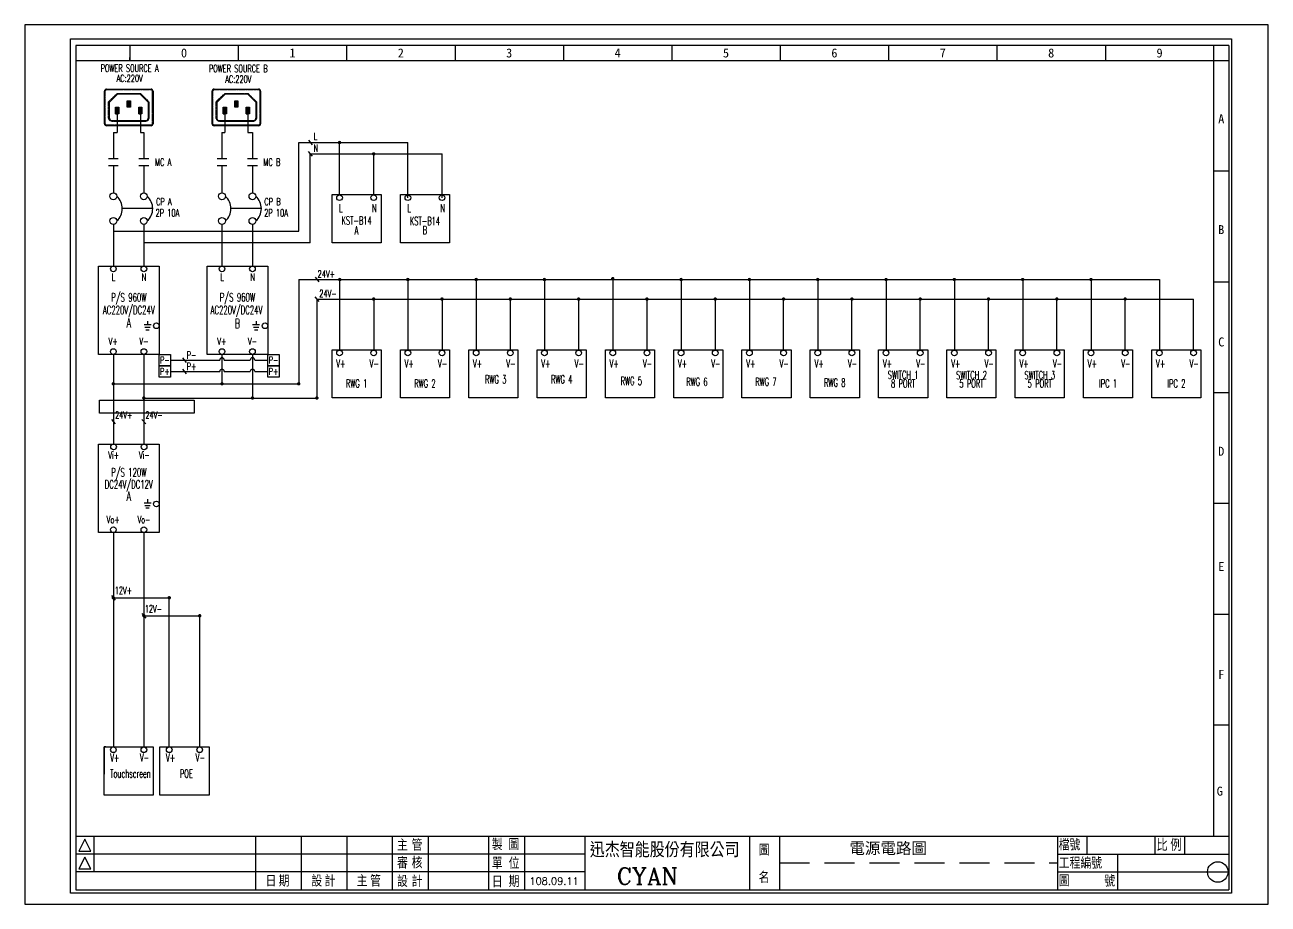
# Model space of a CAD drawing. Extents: x -276 to 10601, y -180 to 3883.
# Drawn here: x 5142 to 10601, y 22 to 3883 of the extents above; entities that cross this region are included whole.
import ezdxf
from ezdxf.enums import TextEntityAlignment as Align

# ---------------------------------------------------------------- set-up
doc = ezdxf.new("R2010")
doc.units = 0
doc.header["$LTSCALE"] = 10
doc.header["$MEASUREMENT"] = 0
doc.linetypes.add('DASH1', pattern=[1.5, 1, -0.5])
doc.linetypes.add('PHANTOM', pattern=[1.27, 0.635, -0.127, 0.127, -0.127, 0.127, -0.127])
doc.layers.get('0').update_dxf_attribs({"linetype": 'CONTINUOUS'})
for name, color, linetype in [('075KW40IMRV50U03AFO80B4B5', 7, 'CONTINUOUS'), ('TEXT', 2, 'CONTINUOUS'), ('箱體圖', 7, 'CONTINUOUS')]:
    doc.layers.add(name, color=color, linetype=linetype)
doc.styles.add('CHINA', font='ROMANC.SHX', dxfattribs={"width": 0.8, "bigfont": 'stsl.shx'})
doc.styles.add('chineset', font='ds1.shx', dxfattribs={"bigfont": 'chineset.shx'})
doc.styles.add('DAYUMP', font='COMPLEX', dxfattribs={"bigfont": 'LMP.SHX'})
doc.styles.add('T2', font='simplex', dxfattribs={"bigfont": 'stsl'})

# ---------------------------------------------------------------- blocks, each defined once
blk = doc.blocks.new('PA30')
at = {"color": 7}
for p, q in [((400.71, 287.67), (16.08, 287.67)), ((16.08, 287.67), (16.08, 5.95)), ((34.06, 287.67), (34.06, 282.68)), ((70.23, 287.67), (70.23, 282.68)), ((106.39, 287.67), (106.39, 282.68)), ((142.56, 287.67), (142.56, 282.68)), ((178.72, 287.67), (178.72, 282.68)), ((214.89, 287.67), (214.89, 282.68)), ((251.05, 287.67), (251.05, 282.68)), ((287.22, 287.67), (287.22, 282.68)), ((323.38, 287.67), (323.38, 282.68)), ((359.55, 287.67), (359.55, 282.68)), ((395.71, 23.93), (395.71, 287.67)), ((400.71, 287.67), (400.71, 5.95)), ((16.08, 282.68), (400.71, 282.68)), ((34.06, 282.68), (34.06, 283.68)), ((400.71, 245.71), (395.71, 245.71)), ((400.71, 208.75), (395.71, 208.75)), ((400.71, 171.79), (395.71, 171.79)), ((400.71, 134.82), (395.71, 134.82)), ((400.71, 97.86), (395.71, 97.86)), ((400.71, 60.89), (395.71, 60.89)), ((16.08, 23.93), (400.71, 23.93)), ((22.08, 23.93), (22.08, 11.94)), ((76.02, 23.93), (76.02, 5.95)), ((91.21, 23.93), (91.21, 5.95)), ((106.41, 23.93), (106.41, 5.95)), ((121.61, 23.93), (121.61, 5.95)), ((133.57, 23.93), (133.57, 5.95)), ((153.76, 23.93), (153.76, 5.95)), ((165.73, 23.93), (165.73, 5.95)), ((185.92, 23.93), (185.92, 5.95)), ((240.86, 23.93), (240.86, 5.95)), ((250.85, 23.93), (250.85, 5.95)), ((343.6, 23.93), (343.6, 5.95)), ((353.32, 23.93), (353.32, 17.93)), ((376.19, 17.93), (376.19, 23.93)), ((385.91, 23.93), (385.91, 17.93)), ((185.92, 17.93), (16.08, 17.93)), ((343.6, 17.93), (400.71, 17.93)), ((363.58, 17.93), (363.58, 5.95)), ((185.92, 11.94), (16.08, 11.94)), ((343.6, 11.94), (400.71, 11.94)), ((16.08, 5.95), (400.71, 5.95)), ((185.92, 5.95), (188.66, 5.95))]:
    blk.add_line(p, q, dxfattribs=at)
at = {"color": 7, "linetype": 'DASH1'}
blk.add_line((250.85, 14.94), (343.6, 14.94), dxfattribs=at)
at = {"color": 7}
for points in [[(17.08, 18.93), (21.08, 18.93), (19.08, 22.93)], [(17.08, 12.94), (21.08, 12.94), (19.08, 16.94)]]:
    blk.add_lwpolyline(points, close=True, dxfattribs=at)
at = {"layer": '075KW40IMRV50U03AFO80B4B5', "color": 0}
blk.add_circle((397.05, 11.94), 3.43, dxfattribs=at)
at = {"layer": '箱體圖'}
blk.add_lwpolyline([(14.26, 289.88), (401.64, 289.88), (401.64, 4.88), (14.26, 4.88)], close=True, dxfattribs=at)
at = {"color": 7}
for s, oblique, p in [('0', 360, (52.15, 283.68)), ('1', 0, (88.31, 283.68)), ('2', 0, (124.48, 283.68)), ('3', 360, (160.64, 283.68)), ('4', 360, (196.81, 283.68))]:
    blk.add_text(s, height=3, rotation=0.0001, dxfattribs=dict(at, oblique=oblique)).set_placement(p, align=Align.CENTER)
at = {"color": 7, "width": 1}
for s, oblique, p in [('5', 360, (232.97, 283.68)), ('6', 360, (269.14, 283.68)), ('7', 0, (305.3, 283.68)), ('8', 0, (341.47, 283.68)), ('9', 0, (377.63, 283.68))]:
    blk.add_text(s, height=3, rotation=0.0001, dxfattribs=dict(at, oblique=oblique)).set_placement(p, align=Align.CENTER)
for s, oblique, p in [('A', 0, (398.21, 263.2)), ('B', 0, (398.21, 226.23)), ('C', 360, (398.21, 188.77)), ('D', 360, (398.21, 152.3)), ('E', 360, (398.21, 113.84))]:
    blk.add_text(s, height=3, rotation=0.0001, dxfattribs=dict(at, oblique=oblique)).set_placement(p, align=Align.MIDDLE)
for s, p in [('F', (398.21, 77.88)), ('G', (397.71, 38.91))]:
    blk.add_text(s, height=3, rotation=0.0001, dxfattribs=at).set_placement(p, align=Align.MIDDLE)
at = {"color": 7, "style": 'T2'}
for s, height, p in [('主', 3.8, (123.21, 19.05)), ('管', 3.8, (128.08, 19.05)), ('製', 3.8, (154.84, 19.21)), ('圖', 3.8, (160.4, 19.25)), ('審', 3.8, (123.21, 13.07)), ('核', 3.8, (128.1, 13.14)), ('單', 3.8, (154.85, 12.98)), ('位', 3.8, (160.44, 12.98)), ('設', 3.8, (94.65, 7.07)), ('計', 3.8, (128.06, 6.95)), ('日', 3.8, (154.85, 6.79)), ('期', 3.8, (160.46, 6.91)), ('108.09.11', 2.402, (167.36, 7.7))]:
    blk.add_text(s, height=height, rotation=0.0001, dxfattribs=at).set_placement(p)
at = {"color": 7, "style": 'T2', "oblique": 360, "width": 1}
for s, p in [('圖', (243.9, 17.35)), ('號', (359.21, 7.04))]:
    blk.add_text(s, height=3.8, rotation=0.0001, dxfattribs=at).set_placement(p)
at = {"color": 7, "style": 'T2', "width": 1}
for s, height, p in [('檔號', 3.796, (343.97, 19.12)), ('比', 4, (376.58, 18.95)), ('例', 4, (381.21, 18.95)), ('工程編號', 3.796, (344, 13.02)), ('名', 3.8, (243.86, 8.21)), ('圖', 3.8, (343.98, 7.12))]:
    blk.add_text(s, height=height, rotation=0.0001, dxfattribs=at).set_placement(p)
at = {"color": 7, "style": 'T2', "oblique": 360}
for s, p in [('日', (79.35, 7.07)), ('期', (83.72, 7.07)), ('計', (99.02, 7.07)), ('主', (109.75, 7.07)), ('管', (114.23, 7.07)), ('設', (123.21, 6.95))]:
    blk.add_text(s, height=3.8, rotation=0.0001, dxfattribs=at).set_placement(p)
at = {"layer": 'TEXT', "color": 7, "style": 'chineset'}
blk.add_text('迅杰智能股份有限公司', height=5, rotation=0.0001, dxfattribs=at).set_placement((187.52, 16.83))
at = {"layer": 'TEXT', "color": 7, "style": 'DAYUMP', "oblique": 360, "width": 1}
blk.add_text('CYAN', height=5.598, rotation=0.0001, dxfattribs=at).set_placement((196.54, 7.72))

msp = doc.modelspace()

# ---------------------------------------------------------------- linework, layer by layer
for p, q in [((10601.22, 3882.98), (5141.65, 3882.98)), ((5141.65, 3882.98), (5141.65, 22.28)), ((10601.22, 22.28), (10601.22, 3882.98)), ((5141.65, 22.28), (10601.22, 22.28))]:
    msp.add_line(p, q)
at = {"color": 7, "linetype": 'Continuous', "lineweight": 25}
for p, q in [((5491.34, 3448.98), (5491.34, 3591.91)), ((5500.23, 3600.8), (5695.79, 3600.8)), ((5548.15, 3578.4), (5511.61, 3542.8)), ((5546.7, 3581.95), (5548.15, 3578.4)), ((5647.87, 3578.4), (5548.15, 3578.4)), ((5590.9, 3521.51), (5590.9, 3549.95)), ((5595.32, 3545.53), (5590.9, 3549.95)), ((5590.9, 3549.95), (5605.12, 3549.95)), ((5605.12, 3549.95), (5600.7, 3545.53)), ((5605.12, 3549.95), (5605.12, 3521.51)), ((5649.32, 3581.95), (5647.87, 3578.4)), ((5684.41, 3542.8), (5647.87, 3578.4)), ((5704.68, 3591.91), (5704.68, 3448.98)), ((5963.7, 3448.98), (5963.7, 3591.91)), ((5972.59, 3600.8), (6168.15, 3600.8)), ((6020.51, 3578.4), (5983.97, 3542.8)), ((6019.06, 3581.95), (6020.51, 3578.4)), ((6120.23, 3578.4), (6020.51, 3578.4)), ((6063.26, 3521.51), (6063.26, 3549.95)), ((6067.68, 3545.53), (6063.26, 3549.95)), ((6063.26, 3549.95), (6077.48, 3549.95)), ((6077.48, 3549.95), (6073.06, 3545.53)), ((6077.48, 3549.95), (6077.48, 3521.51)), ((6121.68, 3581.95), (6120.23, 3578.4)), ((6156.77, 3542.8), (6120.23, 3578.4)), ((6177.04, 3591.91), (6177.04, 3448.98)), ((5508.06, 3544.3), (5511.61, 3542.8)), ((5511.61, 3542.8), (5511.61, 3476.71)), ((5540.06, 3493.06), (5540.06, 3521.51)), ((5540.06, 3521.51), (5544.47, 3517.09)), ((5540.06, 3521.51), (5554.28, 3521.51)), ((5540.06, 3493.06), (5544.47, 3497.48)), ((5544.47, 3517.09), (5544.47, 3497.48)), ((5549.86, 3517.09), (5544.47, 3517.09)), ((5544.47, 3497.48), (5549.86, 3497.48)), ((5549.86, 3517.09), (5554.28, 3521.51)), ((5549.86, 3497.48), (5549.86, 3517.09)), ((5549.86, 3497.48), (5554.28, 3493.06)), ((5554.28, 3521.51), (5554.28, 3493.06)), ((5595.32, 3525.93), (5590.9, 3521.51)), ((5605.12, 3521.51), (5590.9, 3521.51)), ((5595.32, 3545.53), (5595.32, 3525.93)), ((5600.7, 3545.53), (5595.32, 3545.53)), ((5595.32, 3525.93), (5600.7, 3525.93)), ((5600.7, 3525.93), (5600.7, 3545.53)), ((5605.12, 3521.51), (5600.7, 3525.93)), ((5641.74, 3493.06), (5641.74, 3521.51)), ((5641.74, 3521.51), (5646.16, 3517.09)), ((5641.74, 3521.51), (5655.97, 3521.51)), ((5641.74, 3493.06), (5646.16, 3497.48)), ((5646.16, 3517.09), (5646.16, 3497.48)), ((5651.55, 3517.09), (5646.16, 3517.09)), ((5646.16, 3497.48), (5651.55, 3497.48)), ((5651.55, 3517.09), (5655.97, 3521.51)), ((5651.55, 3497.48), (5651.55, 3517.09)), ((5651.55, 3497.48), (5655.97, 3493.06)), ((5655.97, 3521.51), (5655.97, 3493.06)), ((5684.41, 3542.8), (5687.97, 3544.3)), ((5684.41, 3476.71), (5684.41, 3542.8)), ((5980.41, 3544.3), (5983.97, 3542.8)), ((5983.97, 3542.8), (5983.97, 3476.71)), ((6012.41, 3493.06), (6012.41, 3521.51)), ((6012.41, 3521.51), (6016.83, 3517.09)), ((6012.41, 3521.51), (6026.64, 3521.51)), ((6012.41, 3493.06), (6016.83, 3497.48)), ((6016.83, 3517.09), (6016.83, 3497.48)), ((6022.22, 3517.09), (6016.83, 3517.09)), ((6016.83, 3497.48), (6022.22, 3497.48)), ((6022.22, 3517.09), (6026.64, 3521.51)), ((6022.22, 3497.48), (6022.22, 3517.09)), ((6022.22, 3497.48), (6026.64, 3493.06)), ((6026.64, 3521.51), (6026.64, 3493.06)), ((6067.68, 3525.93), (6063.26, 3521.51)), ((6077.48, 3521.51), (6063.26, 3521.51)), ((6067.68, 3545.53), (6067.68, 3525.93)), ((6073.06, 3545.53), (6067.68, 3545.53)), ((6067.68, 3525.93), (6073.06, 3525.93)), ((6073.06, 3525.93), (6073.06, 3545.53)), ((6077.48, 3521.51), (6073.06, 3525.93)), ((6114.1, 3493.06), (6114.1, 3521.51)), ((6114.1, 3521.51), (6118.52, 3517.09)), ((6114.1, 3521.51), (6128.33, 3521.51)), ((6114.1, 3493.06), (6118.52, 3497.48)), ((6118.52, 3517.09), (6118.52, 3497.48)), ((6123.91, 3517.09), (6118.52, 3517.09)), ((6118.52, 3497.48), (6123.91, 3497.48)), ((6123.91, 3517.09), (6128.33, 3521.51)), ((6123.91, 3497.48), (6123.91, 3517.09)), ((6123.91, 3497.48), (6128.33, 3493.06)), ((6128.33, 3521.51), (6128.33, 3493.06)), ((6156.77, 3542.8), (6160.33, 3544.3)), ((6156.77, 3476.71), (6156.77, 3542.8)), ((5695.79, 3440.09), (5500.23, 3440.09)), ((5525.83, 3462.49), (5670.19, 3462.49)), ((5554.28, 3493.06), (5540.06, 3493.06)), ((5655.97, 3493.06), (5641.74, 3493.06)), ((6168.15, 3440.09), (5972.59, 3440.09)), ((5998.19, 3462.49), (6142.55, 3462.49)), ((6026.64, 3493.06), (6012.41, 3493.06)), ((6128.33, 3493.06), (6114.1, 3493.06))]:
    msp.add_line(p, q, dxfattribs=at)
at = {"color": 8, "linetype": 'PHANTOM', "lineweight": 18}
for p, q in [((5491.34, 3591.91), (5494.9, 3591.91)), ((5494.9, 3591.91), (5494.9, 3448.98)), ((5500.23, 3600.8), (5500.23, 3597.24)), ((5695.79, 3597.24), (5500.23, 3597.24)), ((5508.06, 3544.3), (5546.7, 3581.95)), ((5546.7, 3581.95), (5649.32, 3581.95)), ((5649.32, 3581.95), (5687.97, 3544.3)), ((5695.79, 3597.24), (5695.79, 3600.8)), ((5701.12, 3448.98), (5701.12, 3591.91)), ((5701.12, 3591.91), (5704.68, 3591.91)), ((5963.7, 3591.91), (5967.26, 3591.91)), ((5967.26, 3591.91), (5967.26, 3448.98)), ((5972.59, 3600.8), (5972.59, 3597.24)), ((6168.15, 3597.24), (5972.59, 3597.24)), ((5980.41, 3544.3), (6019.06, 3581.95)), ((6019.06, 3581.95), (6121.68, 3581.95)), ((6121.68, 3581.95), (6160.33, 3544.3)), ((6168.15, 3597.24), (6168.15, 3600.8)), ((6173.48, 3448.98), (6173.48, 3591.91)), ((6173.48, 3591.91), (6177.04, 3591.91)), ((5508.06, 3476.71), (5508.06, 3544.3)), ((5687.97, 3544.3), (5687.97, 3476.71)), ((5980.41, 3476.71), (5980.41, 3544.3)), ((6160.33, 3544.3), (6160.33, 3476.71)), ((5491.34, 3448.98), (5494.9, 3448.98)), ((5500.23, 3440.09), (5500.23, 3443.64)), ((5500.23, 3443.64), (5695.79, 3443.64)), ((5508.06, 3476.71), (5511.61, 3476.71)), ((5525.83, 3462.49), (5525.83, 3458.93)), ((5670.19, 3458.93), (5525.83, 3458.93)), ((5670.19, 3462.49), (5670.19, 3458.93)), ((5684.41, 3476.71), (5687.97, 3476.71)), ((5695.79, 3443.64), (5695.79, 3440.09)), ((5701.12, 3448.98), (5704.68, 3448.98)), ((5963.7, 3448.98), (5967.26, 3448.98)), ((5972.59, 3440.09), (5972.59, 3443.64)), ((5972.59, 3443.64), (6168.15, 3443.64)), ((5980.41, 3476.71), (5983.97, 3476.71)), ((5998.19, 3462.49), (5998.19, 3458.93)), ((6142.55, 3458.93), (5998.19, 3458.93)), ((6142.55, 3462.49), (6142.55, 3458.93)), ((6156.77, 3476.71), (6160.33, 3476.71)), ((6168.15, 3443.64), (6168.15, 3440.09)), ((6173.48, 3448.98), (6177.04, 3448.98))]:
    msp.add_line(p, q, dxfattribs=at)
at = {"ltscale": 0.5}
for p, q in [((5540.06, 3493.06), (5547.16, 3493.06)), ((5540.06, 3493.06), (5547.16, 3493.06)), ((5547.16, 3493.06), (5547.16, 3409.93)), ((5641.74, 3493.06), (5648.84, 3493.06)), ((5648.84, 3493.06), (5648.84, 3409.93)), ((6012.41, 3493.06), (6019.51, 3493.06)), ((6019.51, 3493.06), (6019.51, 3483.07)), ((6019.51, 3483.07), (6019.51, 3409.93)), ((6114.1, 3493.06), (6121.2, 3493.06)), ((6121.2, 3493.06), (6121.2, 3409.93)), ((5530.29, 3409.93), (5530.29, 3296.07)), ((5530.29, 3409.93), (5547.16, 3409.93)), ((5648.84, 3409.93), (5664.14, 3409.93)), ((5664.14, 3409.93), (5664.14, 3296.07)), ((6007.32, 3409.93), (6007.32, 3296.07)), ((6007.32, 3409.93), (6019.51, 3409.93)), ((6121.2, 3409.93), (6141.17, 3409.93)), ((6141.17, 3409.93), (6141.17, 3296.07)), ((6344.26, 2976.54), (6344.26, 3366.39)), ((6344.26, 3366.39), (6823.47, 3366.39)), ((6386.76, 3376.48), (6403.57, 3356.31)), ((6523.47, 3138.4), (6523.47, 3366.39)), ((6823.47, 3124.13), (6823.47, 3366.39)), ((5508.63, 3296.07), (5551.95, 3296.07)), ((5642.48, 3296.07), (5685.8, 3296.07)), ((5985.66, 3296.07), (6028.98, 3296.07)), ((6119.51, 3296.07), (6162.83, 3296.07)), ((6385.86, 3326.48), (6402.67, 3306.31)), ((6394.26, 2926.54), (6394.26, 3316.39)), ((6394.26, 3316.39), (6973.46, 3316.39)), ((6673.46, 3138.4), (6673.46, 3316.39)), ((6973.46, 3124.13), (6973.46, 3316.39)), ((5508.63, 3265.26), (5551.95, 3265.26)), ((5530.29, 3265.26), (5530.29, 3145.26)), ((5642.48, 3265.26), (5685.8, 3265.26)), ((5664.14, 3265.26), (5664.14, 3145.26)), ((5985.66, 3265.26), (6028.98, 3265.26)), ((6007.32, 3265.26), (6007.32, 3145.26)), ((6119.51, 3265.26), (6162.83, 3265.26)), ((6141.17, 3265.26), (6141.17, 3145.26)), ((5703.13, 3076.18), (5569.29, 3076.18)), ((6180.16, 3076.18), (6046.32, 3076.18)), ((5530.29, 3007.09), (5530.29, 2824.11)), ((5664.14, 3007.09), (5664.14, 2824.11)), ((6007.32, 3007.09), (6007.32, 2824.11)), ((6141.17, 3007.09), (6141.17, 2824.11)), ((5530.29, 2976.54), (6344.26, 2976.54)), ((6394.26, 2926.54), (5664.14, 2926.54)), ((6416.46, 2774.83), (6433.28, 2754.66)), ((6415.69, 2689.18), (6432.51, 2669.01)), ((5781.61, 2411.1), (5997.34, 2411.1)), ((5833.4, 2421.26), (5850.21, 2401.09)), ((6017.34, 2411.1), (6131.2, 2411.1)), ((6151.2, 2411.1), (6208.68, 2411.1)), ((5781.61, 2361.1), (5997.34, 2361.1)), ((5833.4, 2371.26), (5850.21, 2351.09)), ((6017.34, 2361.1), (6131.2, 2361.1)), ((6151.2, 2361.1), (6208.68, 2361.1)), ((6793.63, 2244.75), (6790.78, 2244.75)), ((5521.88, 2150.87), (5538.7, 2130.71)), ((5655.66, 2150.87), (5672.48, 2130.71)), ((5521.88, 1377.49), (5538.7, 1357.32)), ((5655.66, 1298.59), (5672.48, 1278.42)), ((5497.64, 712.27), (5489.64, 712.27)), ((5489.64, 712.27), (5489.64, 593.48))]:
    msp.add_line(p, q, dxfattribs=at)
at = {"color": 1}
for p, q in [((6344.26, 2764.77), (10123.55, 2764.77)), ((6523.47, 2764.77), (6523.47, 2456.61)), ((6823.45, 2764.77), (6823.45, 2456.61)), ((7123.42, 2761.02), (7123.42, 2454.74)), ((7423.4, 2768.52), (7423.4, 2454.74)), ((7723.38, 2772.27), (7723.38, 2454.74)), ((8023.35, 2768.52), (8023.35, 2454.74)), ((5530.29, 2307.05), (6007.32, 2307.05)), ((6007.32, 2307.05), (6344.26, 2307.05))]:
    msp.add_line(p, q, dxfattribs=at)
at = {"color": 1, "ltscale": 0.5}
for p, q in [((6344.26, 2764.77), (6344.26, 2307.05)), ((8323.36, 2764.77), (8323.36, 2454.74)), ((8623.39, 2764.77), (8623.39, 2454.74)), ((8923.42, 2761.02), (8923.42, 2454.74)), ((9223.45, 2768.52), (9223.45, 2454.74)), ((9523.48, 2768.52), (9523.48, 2454.74)), ((9823.51, 2768.52), (9823.51, 2454.74)), ((10123.55, 2764.77), (10123.55, 2454.74)), ((5530.29, 2436.1), (5530.29, 2041.72)), ((6007.32, 2436.1), (6007.32, 2307.05))]:
    msp.add_line(p, q, dxfattribs=at)
at = {"color": 5, "ltscale": 0.5}
for p, q in [((6424.1, 2679.1), (10273.56, 2679.1)), ((6424.1, 2679.1), (6424.1, 2244.58)), ((8473.37, 2454.74), (8473.37, 2679.1)), ((8773.4, 2454.74), (8773.4, 2679.1)), ((9073.44, 2454.74), (9073.44, 2679.1)), ((9373.47, 2454.74), (9373.47, 2679.1)), ((9673.5, 2454.74), (9673.5, 2675.35)), ((9973.53, 2454.74), (9973.53, 2682.85)), ((10273.56, 2454.74), (10273.56, 2679.1)), ((5664.14, 2436.1), (5664.14, 2041.72)), ((6141.17, 2436.1), (6141.17, 2244.58)), ((6141.17, 2244.58), (6424.1, 2244.58))]:
    msp.add_line(p, q, dxfattribs=at)
at = {"color": 5}
for p, q in [((6673.46, 2679.1), (6673.46, 2456.61)), ((6973.44, 2679.1), (6973.44, 2456.61)), ((7273.41, 2682.85), (7273.41, 2454.74)), ((7573.39, 2682.85), (7573.39, 2454.74)), ((7873.37, 2675.35), (7873.37, 2454.74)), ((8173.34, 2682.85), (8173.34, 2454.74)), ((5667.89, 2244.58), (6144.92, 2244.58))]:
    msp.add_line(p, q, dxfattribs=at)
at = {"color": 2, "ltscale": 0.5}
for p, q in [((5664.87, 2566.63), (5695.61, 2566.63)), ((5680.24, 2582.67), (5680.24, 2566.63)), ((6141.9, 2566.63), (6172.64, 2566.63)), ((6157.27, 2582.67), (6157.27, 2566.63)), ((5668.64, 2555.63), (5691.84, 2555.63)), ((5672.55, 2544.64), (5687.93, 2544.64)), ((6145.67, 2555.63), (6168.87, 2555.63)), ((6149.58, 2544.64), (6164.96, 2544.64)), ((5664.87, 1784.24), (5695.61, 1784.24)), ((5668.64, 1773.25), (5691.84, 1773.25)), ((5672.55, 1762.25), (5687.93, 1762.25)), ((5680.24, 1800.28), (5680.24, 1784.24))]:
    msp.add_line(p, q, dxfattribs=at)
at = {"color": 6, "ltscale": 0.5}
for p, q in [((5530.29, 1653.71), (5530.29, 712.27)), ((5530.29, 1367.4), (5775.66, 1367.4)), ((5775.66, 712.27), (5775.66, 1367.4))]:
    msp.add_line(p, q, dxfattribs=at)
at = {"color": 4, "ltscale": 0.5}
for p, q in [((5664.14, 1653.71), (5664.14, 712.27)), ((5664.14, 1288.5), (5905.76, 1288.5)), ((5909.51, 712.27), (5909.51, 1288.5))]:
    msp.add_line(p, q, dxfattribs=at)
at = {"ltscale": 0.5, "const_width": 7.5}
for points in [[(6519.72, 3366.39, 1), (6527.22, 3366.39, 1)], [(6669.71, 3316.39, 1), (6677.21, 3316.39, 1)]]:
    msp.add_lwpolyline(points, format="xyb", close=True, dxfattribs=at)
at = {"ltscale": 0.5}
for points in [[(6490.78, 3138.4), (6706.15, 3138.4), (6706.15, 2926.54), (6490.78, 2926.54)], [(6790.78, 3138.4), (7006.15, 3138.4), (7006.15, 2926.54), (6790.78, 2926.54)], [(5465.38, 2824.11), (5731.61, 2824.11), (5731.61, 2436.1), (5465.38, 2436.1)], [(5942.41, 2824.11), (6208.64, 2824.11), (6208.64, 2436.1), (5942.41, 2436.1)], [(5731.61, 2436.1), (5781.61, 2436.1), (5781.61, 2386.1), (5731.61, 2386.1)], [(6208.68, 2436.1), (6258.68, 2436.1), (6258.68, 2386.1), (6208.68, 2386.1)], [(6490.78, 2456.61), (6706.15, 2456.61), (6706.15, 2244.75), (6490.78, 2244.75)], [(6790.78, 2456.61), (7006.15, 2456.61), (7006.15, 2244.75), (6790.78, 2244.75)], [(7090.78, 2456.61), (7306.15, 2456.61), (7306.15, 2244.75), (7090.78, 2244.75)], [(7390.78, 2456.61), (7606.15, 2456.61), (7606.15, 2244.75), (7390.78, 2244.75)], [(7690.78, 2456.61), (7906.15, 2456.61), (7906.15, 2244.75), (7690.78, 2244.75)], [(7990.78, 2456.61), (8206.15, 2456.61), (8206.15, 2244.75), (7990.78, 2244.75)], [(8290.78, 2456.61), (8506.15, 2456.61), (8506.15, 2244.75), (8290.78, 2244.75)], [(8590.78, 2456.61), (8806.15, 2456.61), (8806.15, 2244.75), (8590.78, 2244.75)], [(8890.78, 2456.61), (9106.15, 2456.61), (9106.15, 2244.75), (8890.78, 2244.75)], [(9190.78, 2456.61), (9406.15, 2456.61), (9406.15, 2244.75), (9190.78, 2244.75)], [(9490.78, 2456.61), (9706.15, 2456.61), (9706.15, 2244.75), (9490.78, 2244.75)], [(9790.78, 2456.61), (10006.15, 2456.61), (10006.15, 2244.75), (9790.78, 2244.75)], [(10090.78, 2456.61), (10306.15, 2456.61), (10306.15, 2244.75), (10090.78, 2244.75)], [(5731.61, 2386.1), (5781.61, 2386.1), (5781.61, 2336.1), (5731.61, 2336.1)], [(6208.68, 2386.1), (6258.68, 2386.1), (6258.68, 2336.1), (6208.68, 2336.1)], [(5468.71, 2235.26), (5885.81, 2235.26), (5885.81, 2178.09), (5468.71, 2178.09)], [(5465.38, 2041.72), (5731.61, 2041.72), (5731.61, 1653.71), (5465.38, 1653.71)], [(5489.64, 712.27), (5705.01, 712.27), (5705.01, 500.42), (5489.64, 500.42)], [(5735.01, 712.27), (5950.38, 712.27), (5950.38, 500.42), (5735.01, 500.42)]]:
    msp.add_lwpolyline(points, close=True, dxfattribs=at)
at = {"color": 1, "ltscale": 0.5, "const_width": 7.5}
for points in [[(6520.81, 2764.77, 1), (6528.31, 2764.77, 1)], [(6819.7, 2764.77, 1), (6827.2, 2764.77, 1)], [(7119.68, 2764.77, 1), (7127.17, 2764.77, 1)], [(7419.65, 2764.77, 1), (7427.15, 2764.77, 1)], [(7719.63, 2768.52, 1), (7727.13, 2768.52, 1)], [(8019.6, 2764.77, 1), (8027.1, 2764.77, 1)], [(8319.61, 2764.77, 1), (8327.11, 2764.77, 1)], [(8619.64, 2764.77, 1), (8627.14, 2764.77, 1)], [(8919.67, 2764.77, 1), (8927.17, 2764.77, 1)], [(9219.7, 2764.77, 1), (9227.2, 2764.77, 1)], [(9519.73, 2764.77, 1), (9527.23, 2764.77, 1)], [(9819.76, 2764.77, 1), (9827.26, 2764.77, 1)], [(5526.54, 2307.05, 1), (5534.04, 2307.05, 1)], [(6003.57, 2307.05, 1), (6011.07, 2307.05, 1)], [(6340.51, 2307.05, 1), (6348.01, 2307.05, 1)]]:
    msp.add_lwpolyline(points, format="xyb", close=True, dxfattribs=at)
at = {"color": 5, "ltscale": 0.5, "const_width": 7.5}
for points in [[(6669.71, 2679.1, 1), (6677.21, 2679.1, 1)], [(6969.69, 2679.1, 1), (6977.19, 2679.1, 1)], [(7269.66, 2679.1, 1), (7277.16, 2679.1, 1)], [(7569.64, 2679.1, 1), (7577.14, 2679.1, 1)], [(7869.62, 2679.1, 1), (7877.12, 2679.1, 1)], [(8169.59, 2679.1, 1), (8177.09, 2679.1, 1)], [(8469.62, 2679.1, 1), (8477.12, 2679.1, 1)], [(8769.66, 2679.1, 1), (8777.15, 2679.1, 1)], [(9069.69, 2679.1, 1), (9077.19, 2679.1, 1)], [(9369.72, 2679.1, 1), (9377.22, 2679.1, 1)], [(9669.75, 2679.1, 1), (9677.25, 2679.1, 1)], [(9969.78, 2679.1, 1), (9977.28, 2679.1, 1)], [(5660.39, 2244.58, 1), (5667.89, 2244.58, 1)], [(6137.42, 2244.58, 1), (6144.92, 2244.58, 1)], [(6420.35, 2244.58, 1), (6427.85, 2244.58, 1)]]:
    msp.add_lwpolyline(points, format="xyb", close=True, dxfattribs=at)
at = {"color": 6, "ltscale": 0.5, "const_width": 7.5}
for points in [[(5526.54, 1367.4, 1), (5534.04, 1367.4, 1)], [(5771.91, 1367.4, 1), (5779.41, 1367.4, 1)]]:
    msp.add_lwpolyline(points, format="xyb", close=True, dxfattribs=at)
at = {"color": 4, "ltscale": 0.5, "const_width": 7.5}
for points in [[(5660.39, 1288.42, 1), (5667.89, 1288.42, 1)], [(5905.76, 1288.5, 1), (5913.26, 1288.5, 1)]]:
    msp.add_lwpolyline(points, format="xyb", close=True, dxfattribs=at)
at = {"ltscale": 0.5}
for centre, radius in [((5530.29, 3130.25), 15.02), ((5664.14, 3130.25), 15.02), ((6007.32, 3130.25), 15.02), ((6141.17, 3130.25), 15.02), ((6523.47, 3124.13), 12.4), ((6673.46, 3124.13), 12.4), ((6823.47, 3124.13), 12.4), ((6973.46, 3124.13), 12.4), ((5530.29, 3022.11), 15.02), ((5664.14, 3022.11), 15.02), ((6007.32, 3022.11), 15.02), ((6141.17, 3022.11), 15.02), ((5530.29, 2811.71), 12.4), ((5664.14, 2811.71), 12.4), ((6007.32, 2811.71), 12.4), ((6141.17, 2811.71), 12.4), ((5719.22, 2561.69), 12.4), ((6196.25, 2561.69), 12.4), ((5530.29, 2448.49), 12.4), ((5664.14, 2448.49), 12.4), ((6007.32, 2448.49), 12.4), ((6141.17, 2448.49), 12.4), ((6523.47, 2442.34), 12.4), ((6673.46, 2442.34), 12.4), ((6823.45, 2442.34), 12.4), ((6973.44, 2442.34), 12.4), ((7123.42, 2442.34), 12.4), ((7273.41, 2442.34), 12.4), ((7423.4, 2442.34), 12.4), ((7573.39, 2442.34), 12.4), ((7723.38, 2442.34), 12.4), ((7873.37, 2442.34), 12.4), ((8023.35, 2442.34), 12.4), ((8173.34, 2442.34), 12.4), ((8323.36, 2442.34), 12.4), ((8473.37, 2442.34), 12.4), ((8623.39, 2442.34), 12.4), ((8773.4, 2442.34), 12.4), ((8923.42, 2442.34), 12.4), ((9073.44, 2442.34), 12.4), ((9223.45, 2442.34), 12.4), ((9373.47, 2442.34), 12.4), ((9523.48, 2442.34), 12.4), ((9673.5, 2442.34), 12.4), ((9823.51, 2442.34), 12.4), ((9973.53, 2442.34), 12.4), ((10123.55, 2442.34), 12.4), ((10273.56, 2442.34), 12.4), ((5531.3, 2030.07), 12.4), ((5665.15, 2030.07), 12.4), ((5719.22, 1779.3), 12.4), ((5530.29, 1666.1), 12.4), ((5664.14, 1666.1), 12.4), ((5530.29, 699.87), 12.4), ((5664.14, 699.87), 12.4), ((5775.66, 699.87), 12.4), ((5909.51, 699.87), 12.4)]:
    msp.add_circle(centre, radius, dxfattribs=at)
at = {"color": 7, "linetype": 'Continuous', "lineweight": 25}
for centre, radius, start, end in [((5500.23, 3591.91), 8.89, 90, 180), ((5695.79, 3591.91), 8.89, 0, 90), ((5972.59, 3591.91), 8.89, 90, 180), ((6168.15, 3591.91), 8.89, 0, 90), ((5500.23, 3448.98), 8.89, 180, 270), ((5525.83, 3476.71), 14.22, 180, 270), ((5670.19, 3476.71), 14.22, 270, 0), ((5695.79, 3448.98), 8.89, 270, 0), ((5972.59, 3448.98), 8.89, 180, 270), ((5998.19, 3476.71), 14.22, 180, 270), ((6142.55, 3476.71), 14.22, 270, 0), ((6168.15, 3448.98), 8.89, 270, 0)]:
    msp.add_arc(centre, radius, start, end, dxfattribs=at)
at = {"color": 8, "linetype": 'PHANTOM', "lineweight": 18}
for centre, radius, start, end in [((5500.23, 3591.91), 5.33, 90, 180), ((5695.79, 3591.91), 5.33, 0, 90), ((5972.59, 3591.91), 5.33, 90, 180), ((6168.15, 3591.91), 5.33, 0, 90), ((5500.23, 3448.98), 5.33, 180, 270), ((5525.83, 3476.71), 17.78, 180, 270), ((5670.19, 3476.71), 17.78, 270, 0), ((5695.79, 3448.98), 5.33, 270, 0), ((5972.59, 3448.98), 5.33, 180, 270), ((5998.19, 3476.71), 17.78, 180, 270), ((6142.55, 3476.71), 17.78, 270, 0), ((6168.15, 3448.98), 5.33, 270, 0)]:
    msp.add_arc(centre, radius, start, end, dxfattribs=at)
at = {"ltscale": 0.5}
for centre, radius, start, end in [((5496.33, 3076.18), 72.95, 312.1722, 47.8278), ((5630.18, 3076.18), 72.95, 312.1722, 47.8278), ((5973.36, 3076.18), 72.95, 312.1722, 47.8278), ((6107.21, 3076.18), 72.95, 312.1722, 47.8278), ((6007.34, 2411.1), 10, 0, 180), ((6141.2, 2411.1), 10, 0, 180), ((6007.34, 2361.1), 10, 0, 180), ((6141.2, 2361.1), 10, 0, 180)]:
    msp.add_arc(centre, radius, start, end, dxfattribs=at)

# ---------------------------------------------------------------- block references
at = {"xscale": 13.16146540027137, "yscale": 13.16146540027137, "zscale": 13.16146540027137}
msp.add_blockref('PA30', (5154.3, 6.25), dxfattribs=at)

# ---------------------------------------------------------------- texts
at = {"color": 2, "style": 'CHINA', "width": 0.6}
for s, height, p in [('L', 35.74, (6529.45, 3060.02)), ('N', 35.74, (6676.11, 3060.15)), ('L', 35.74, (6829.45, 3060.02)), ('N', 35.74, (6976.11, 3060.15)), ('KST-B14', 35.741, (6598.47, 3005.92)), ('KST-B14', 35.741, (6898.47, 3003.85)), ('A', 35.74, (6597.79, 2962.77)), ('B', 35.74, (6898.64, 2963.97)), ('P/S 960W', 37.028, (5598.09, 2668)), ('P/S 960W', 37.028, (6075.12, 2668.59)), ('AC220V/DC24V', 37.0281, (5598.09, 2612.53)), ('AC220V/DC24V', 37.0281, (6070.95, 2612.64)), ('A', 41.14, (5598.2, 2553.51)), ('B', 41.14, (6075.23, 2551.26)), ('V+', 35.741, (6529.45, 2378.23)), ('V-', 35.741, (6676.11, 2378.36)), ('V+', 35.741, (6829.45, 2378.23)), ('V-', 35.741, (6976.11, 2378.36)), ('V+', 35.741, (7129.45, 2378.23)), ('V-', 35.741, (7276.11, 2378.36)), ('V+', 35.741, (7429.45, 2378.23)), ('V-', 35.741, (7576.11, 2378.36)), ('V+', 35.741, (7729.45, 2378.23)), ('V-', 35.741, (7876.11, 2378.36)), ('V+', 35.741, (8029.45, 2378.23)), ('V-', 35.741, (8176.11, 2378.36)), ('V+', 35.741, (8329.45, 2378.23)), ('V-', 35.741, (8476.11, 2378.36)), ('V+', 35.741, (8629.45, 2378.23)), ('V-', 35.741, (8776.11, 2378.36)), ('V+', 35.741, (8929.45, 2378.23)), ('V-', 35.741, (9076.11, 2378.36)), ('V+', 35.741, (9229.45, 2378.23)), ('V-', 35.741, (9376.11, 2378.36)), ('V+', 35.741, (9529.45, 2378.23)), ('V-', 35.741, (9676.11, 2378.36)), ('V+', 35.741, (9829.45, 2378.23)), ('V-', 35.741, (9976.11, 2378.36)), ('V+', 35.741, (10129.45, 2378.23)), ('V-', 35.741, (10276.11, 2378.36)), ('SWITCH 1', 35.741, (8998.47, 2328.08)), ('SWITCH 2', 35.741, (9298.47, 2327.31)), ('SWITCH 3', 35.741, (9598.47, 2327.31)), ('RWG 1', 35.741, (6598.47, 2290.49)), ('RWG 2', 35.741, (6898.47, 2290.49)), ('RWG 3', 35.741, (7209.31, 2308.76)), ('RWG 4', 35.741, (7499.38, 2308.79)), ('RWG 5', 35.741, (7804.81, 2301.56)), ('RWG 6', 35.741, (8092.86, 2297.95)), ('RWG 7', 35.741, (8395.83, 2297.95)), ('RWG 8', 35.741, (8698.29, 2294.33)), ('8 PORT', 35.741, (8998.47, 2290.49)), ('5 PORT', 35.741, (9298.47, 2290.49)), ('5 PORT', 35.741, (9598.47, 2290.49)), ('IPC 1', 35.741, (9898.47, 2290.49)), ('IPC 2', 35.741, (10198.47, 2290.49)), ('P/S 120W', 37.028, (5598.09, 1899.7)), ('DC24V/DC12V', 37.0281, (5598.09, 1847)), ('A', 41.14, (5598.2, 1793.27)), ('V+', 35.741, (5536.32, 647.78)), ('V-', 35.741, (5666.83, 647.92)), ('V+', 35.741, (5781.69, 647.78)), ('V-', 35.741, (5912.2, 647.92)), ('Touchscreen', 35.7414, (5605.29, 577.41)), ('POE', 35.741, (5850.66, 577.41))]:
    msp.add_text(s, height=height, dxfattribs=at).set_placement(p, align=Align.CENTER)
for s, p in [('P-', (5756.61, 2411.1)), ('P-', (6233.68, 2411.1)), ('P+', (5756.61, 2361.1)), ('P+', (6233.68, 2361.1))]:
    msp.add_text(s, height=30, dxfattribs=at).set_placement(p, align=Align.MIDDLE_CENTER)
at = {"insert": (8762.1, 292.85), "char_height": 49.9961, "width": 2634.2922, "attachment_point": 1}
msp.add_mtext('{\\fPMingLiU|b0|i0|c136|p18;電源電路圖}', dxfattribs=at)
at = {"layer": 'TEXT', "style": 'CHINA', "width": 0.6}
for s, height, p in [('POWER SOURCE A', 31.648, (5601.88, 3677)), ('AC:220V', 31.648, (5601.88, 3632.56)), ('POWER SOURCE B', 31.648, (6078.91, 3675.49)), ('AC:220V', 31.648, (6078.91, 3628.69)), ('MC A', 31.648, (5749.5, 3264.52)), ('MC B', 31.648, (6226.53, 3264.52)), ('CP A', 31.648, (5752.09, 3090.82)), ('CP B', 31.648, (6229.12, 3090.82)), ('2P 10A', 31.648, (5767.78, 3041.82)), ('2P 10A', 31.648, (6244.81, 3041.82)), ('L', 31.65, (5531.17, 2759.79)), ('N', 31.65, (5665.02, 2759.79)), ('L', 31.65, (6008.2, 2759.79)), ('N', 31.65, (6142.05, 2759.79)), ('V+', 31.648, (5529.87, 2477.44)), ('V-', 31.648, (5664.78, 2477.44)), ('V+', 31.648, (6006.9, 2477.44)), ('V-', 31.648, (6141.81, 2477.44)), ('Vi+', 31.648, (5532.19, 1978.15)), ('Vi-', 31.648, (5666.03, 1978.15)), ('Vo+', 31.648, (5529.87, 1695.05)), ('Vo-', 31.648, (5664.78, 1695.05))]:
    msp.add_text(s, height=height, dxfattribs=at).set_placement(p, align=Align.CENTER)
at = {"layer": 'TEXT', "color": 3, "style": 'CHINA', "width": 0.6}
for s, height, p in [('L', 31.65, (6417.79, 3377.74)), ('N', 31.65, (6419.51, 3325.35)), ('24V+', 31.648, (6465.16, 2773)), ('24V-', 31.648, (6472.61, 2687.27)), ('P-', 31.65, (5874.01, 2417.31)), ('P+', 31.65, (5874.01, 2367.31)), ('24V+', 31.648, (5576.19, 2154.36)), ('24V-', 31.648, (5709.32, 2154.36)), ('12V+', 31.648, (5574.36, 1383.72)), ('12V-', 31.648, (5706.25, 1302.84))]:
    msp.add_text(s, height=height, dxfattribs=at).set_placement(p, align=Align.CENTER)

doc.saveas('drawing.dxf')
